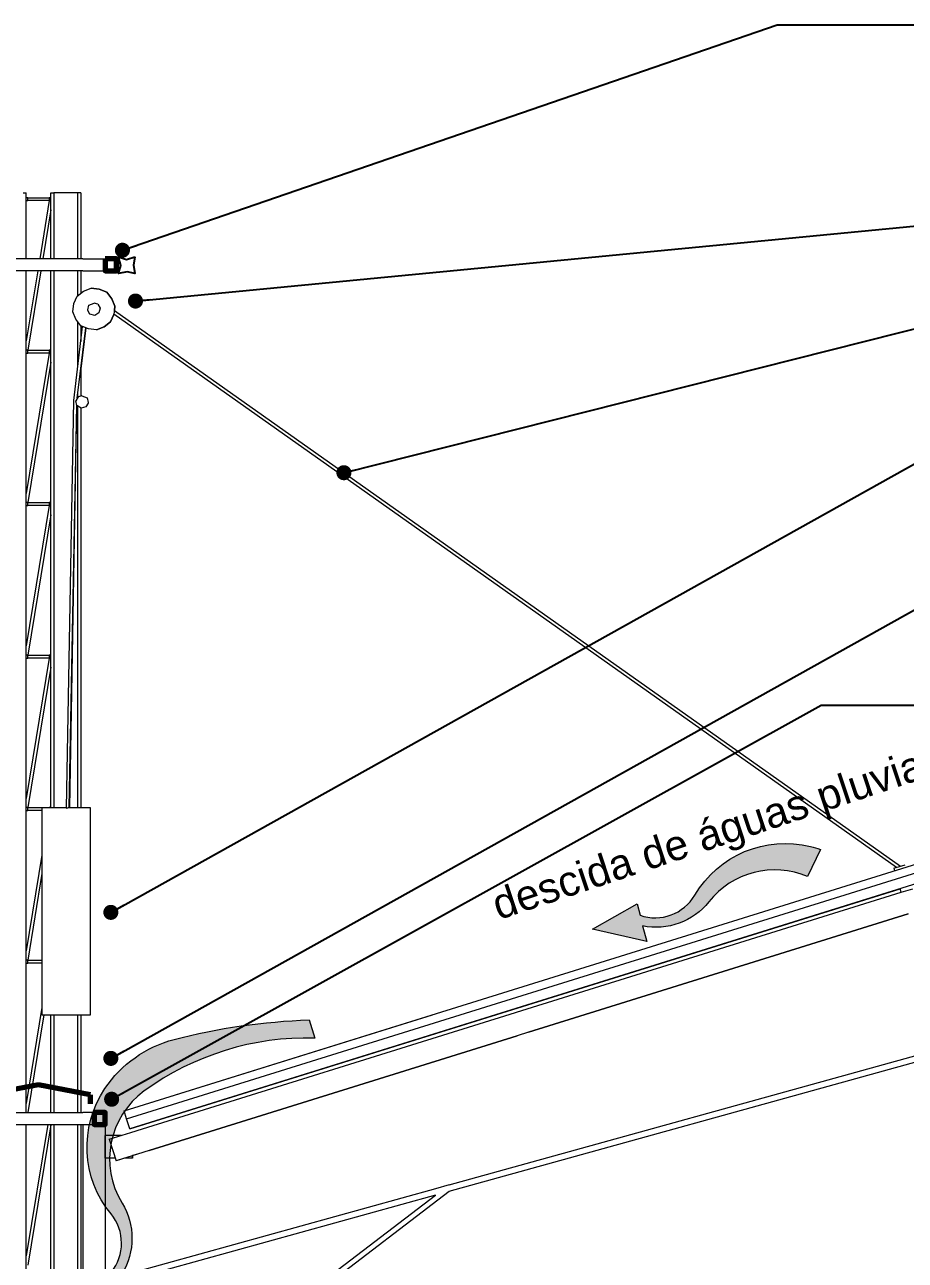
# Model space of a CAD drawing. Header units: millimetres. Extents: x -3 to 106, y -1 to 63.
# Drawn here: x 10.98 to 16.83, y 10.3 to 18.5 of the extents above; entities that cross this region are included whole.
import ezdxf

# ---------------------------------------------------------------- set-up
doc = ezdxf.new("R2010")
doc.units = ezdxf.units.MM
doc.header["$LTSCALE"] = 5
for name, color, linetype, lineweight in [('anotações', 2, 'Continuous', 20), ('cortado', 7, 'Continuous', 70), ('visto', 9, 'Continuous', 15)]:
    doc.layers.add(name, color=color, linetype=linetype, lineweight=lineweight)
doc.layers.add('chuva', color=173, linetype='Continuous', lineweight=20, true_color=0x386aff)
doc.styles.add('Arial', font='arial.ttf')
doc.styles.get("Standard").update_dxf_attribs({"font": 'txt.shx'})
doc.dimstyles.new('ISO-25', dxfattribs={"dimtxt": 2.5, "dimasz": 2.5, "dimexe": 1.25, "dimexo": 0.625, "dimtad": 1, "dimtxsty": 'Standard', "dimcen": 2.5, "dimadec": 0, "dimazin": 0, "dimtfac": 1, "dimtmove": 0, "dimatfit": 3, "dimfxl": 1, "dimarcsym": 0})

msp = doc.modelspace()

# ---------------------------------------------------------------- hatches: boundary and pattern name
at = {"layer": 'chuva'}
h = msp.add_hatch(color=256, dxfattribs=at)
edge = h.paths.add_edge_path()
edge.add_arc((15.96442175963296, 12.33153558422734), 0.5584972964071693, 66.93366638047036, 141.5466892730787)
edge.add_arc((15.17645753034884, 12.95726294776727), 0.4476947131585832, 258.5070625314654, 321.5466892730796, ccw=False)
edge.add_line((15.0872556377956, 12.51854483946187), (15.11505373759345, 12.41555041439709))
edge.add_line((15.11505373759345, 12.41555041439709), (14.75361278906222, 12.49650053026665))
edge.add_line((14.75361278906222, 12.49650053026665), (15.05161556378483, 12.6647423046362))
edge.add_line((15.05161556378483, 12.6647423046362), (15.07027255155817, 12.58862492104847))
edge.add_arc((15.16977169224591, 12.87844386038052), 0.3064230679846977, 251.0518935529962, 329.4440427049394)
edge.add_arc((16.03496174524837, 12.36766915195781), 0.6982881495194764, 76.10778135046951, 149.4440427049392, ccw=False)
edge.add_arc((16.01191497473563, 12.27448720643511), 0.7942778812748137, 71.2225255367149, 76.10778135046911, ccw=False)
edge.add_line((16.26758786200586, 13.02649034964484), (16.18323908569137, 12.84538206705151))
h = msp.add_hatch(color=256, dxfattribs=at)
edge = h.paths.add_edge_path()
edge.add_line((12.87288363876709, 11.89389174084912), (12.90984405471209, 11.77377038902786))
edge.add_arc((12.86068759860271, 9.932208693593324), 1.842217640581308, 88.4709777308502, 125.9972290939399)
edge.add_arc((12.10618593895514, 10.97079675805181), 0.5584972964071693, 125.9972290939399, 211.5198133708072)
edge.add_arc((11.24844807311458, 10.44476623268541), 0.4476947131585841, -31.519813370807128, 31.519813370807128, ccw=False)
edge.add_line((11.63008965261636, 10.21071439871368), (11.73637598154109, 10.20156004289242))
edge.add_line((11.73637598154109, 10.20156004289242), (11.53654136144292, 9.889696923648312))
edge.add_line((11.53654136144292, 9.889696923648312), (11.48052711186995, 10.22729631972325))
edge.add_line((11.48052711186995, 10.22729631972325), (11.55843112461658, 10.21875793140996))
edge.add_arc((11.32021149655722, 10.41149221844892), 0.3064230679846989, 321.0250176507242, 399.4171668026674)
edge.add_arc((12.09639447898853, 11.04944567158071), 0.6982881495194759, 146.0809054481976, 219.4171668026673, ccw=False)
edge.add_arc((12.17604928900623, 10.99588131922298), 0.7942778812748015, 104.6440183259403, 146.0809054481977, ccw=False)
edge.add_arc((12.99852828293062, 7.848251376924186), 4.047590953990492, 91.77885180383902, 104.6440183259403, ccw=False)

# ---------------------------------------------------------------- linework, layer by layer
msp.add_lwpolyline([(11.71559797580845, 16.95984370866622), (11.70516063299493, 16.90449070617455), (11.71559797580845, 16.84907796085816), (11.66423450279883, 16.86170429733317), (11.6068487827638, 16.84907796085816), (11.62175814039833, 16.90294047397015), (11.6068487827638, 16.95984370866622), (11.65989385262651, 16.94200632552097)], close=True)
msp.add_lwpolyline([(16.18323908569137, 12.84538206705151, 0.3375722644112246), (15.52705405293584, 12.67885203824675, -0.2822158345692734), (15.0872556377956, 12.51854483946187), (15.11505373759345, 12.41555041439709), (14.75361278906222, 12.49650053026665), (15.05161556378483, 12.6647423046362), (15.07027255155817, 12.58862492104847, 0.3560453839252472), (15.43364272883036, 12.7226646170745, -0.3313780911407608), (16.20261808139438, 13.04553174327661, -0.0213191787155553), (16.26758786200586, 13.02649034964484)], format="xyb", close=True, dxfattribs=at)
msp.add_lwpolyline([(12.87288363876709, 11.89389174084912), (12.90984405471209, 11.77377038902786, 0.1652183358421173), (11.77793131639637, 11.42264643755033, 0.3915060978776049), (11.63008965261636, 10.67881806665715, -0.2822158345692734), (11.63008965261636, 10.21071439871368), (11.73637598154109, 10.20156004289242), (11.53654136144292, 9.889696923648312), (11.48052711186995, 10.22729631972325), (11.55843112461658, 10.21875793140996, 0.3560453839252472), (11.55693660388203, 10.60605922530058, -0.3313780911407608), (11.51693656332971, 11.43910560503509, -0.1827987523670764), (11.97524572104775, 11.76435726535112, -0.0561939157371175), (12.87288363876709, 11.89389174084912)], format="xyb", dxfattribs=at)
at = {"layer": 'cortado', "linetype": 'ByBlock'}
for p, q in [((11.07509835470752, 11.46284666281994), (10.72971125353752, 11.39768400412994)), ((11.42048533667752, 11.39768400412994), (11.07509835470752, 11.46284666281994)), ((11.42048533667752, 11.33717384558994), (11.42048533667752, 11.39768400412994))]:
    msp.add_line(p, q, dxfattribs=at)
for points in [[(11.51907535304252, 16.94705429297994), (11.51907535304252, 16.86705436927994), (11.59405936707752, 16.86705436927994), (11.59405936707752, 16.94705429297994)], [(11.44407536496252, 11.27992096167994), (11.44407536496252, 11.19992103797994), (11.51905937899752, 11.19992103797994), (11.51905937899752, 11.27992096167994)]]:
    msp.add_lwpolyline(points, close=True, dxfattribs=at)
at = {"layer": 'visto'}
for p, q in [((10.97376032579752, 17.38481941447994), (10.99376042593752, 17.38481941447994)), ((10.99376042593752, 16.94705429297994), (10.99376042593752, 17.38481941447994)), ((11.00376137007752, 17.35287800057994), (10.99376042593752, 17.35287800057994)), ((10.99376042593752, 17.33345260837994), (11.00376137007752, 17.33345260837994)), ((11.00376137007752, 17.35287800057994), (11.14645941961752, 17.35287800057994)), ((11.00376137007752, 17.33345260837994), (11.00376137007752, 17.35287800057994)), ((11.14645941961752, 17.33345260837994), (11.00376137007752, 17.33345260837994)), ((11.14645941961752, 17.33345260837994), (11.08313967273752, 16.94705429297994)), ((11.14645941961752, 17.35287800057994), (11.14645941961752, 17.33345260837994)), ((11.15645833719752, 17.35287800057994), (11.14645941961752, 17.35287800057994)), ((11.14645941961752, 17.33345260837994), (11.15645833719752, 17.33345260837994)), ((11.15645833719752, 17.38481941447994), (11.17645831812752, 17.38481941447994)), ((11.15645833719752, 16.94705429297994), (11.15645833719752, 17.38481941447994)), ((11.17645831812752, 17.38481941447994), (11.17645831812752, 16.94705429297994)), ((11.33645840395752, 17.38481941447994), (11.17645939100752, 17.38481941447994)), ((11.17645939100752, 17.38481941447994), (11.17645939100752, 16.94705429297994)), ((11.33645840395752, 16.94705429297994), (11.33645840395752, 17.38481941447994)), ((11.35645838488752, 17.38481941447994), (11.33645840395752, 17.38481941447994)), ((11.35645838488752, 17.38481941447994), (11.35645838488752, 16.94705429297994)), ((11.15645833719752, 17.27242276827994), (11.10313965365752, 16.94705429297994)), ((11.36902638185752, 16.94705429297994), (10.78116234053752, 16.94705429297994)), ((11.36905832994752, 16.94705429297994), (11.36902638185752, 16.94705429297994)), ((11.36905940283752, 16.94705429297994), (11.59405936707752, 16.94705429297994)), ((11.59405936707752, 16.86705436927994), (11.59405936707752, 16.94705429297994)), ((11.36902638185752, 16.86705436927994), (10.78116234053752, 16.86705436927994)), ((10.99376042593752, 11.27992096167994), (10.99376042593752, 16.86705436927994)), ((11.07002994963752, 16.86705436927994), (10.99376042593752, 16.40163217587994)), ((11.09002993056752, 16.86705436927994), (11.00376137007752, 16.34061470247994)), ((11.15645833719752, 13.30266466361994), (11.15645833719752, 16.86705436927994)), ((11.17645831812752, 16.86705436927994), (11.17645831812752, 13.30266466361994)), ((11.17645939100752, 16.86705436927994), (11.17645939100752, 13.30266466361994)), ((11.33645840395752, 16.70315752027994), (11.33645840395752, 16.86705436927994)), ((11.35645838488752, 16.86705436927994), (11.35645838488752, 16.71868281677994)), ((11.36902638185752, 16.86705436927994), (11.36905832994752, 16.86705436927994)), ((11.36905940283752, 16.86705436927994), (11.59405936707752, 16.86705436927994)), ((11.37509639967752, 16.73315086587994), (11.42548735846752, 16.75322952487994)), ((11.42548735846752, 16.75322952487994), (11.47930534590752, 16.74645080787994)), ((11.47930832613752, 16.74645080787994), (11.42548938501752, 16.75322952487994)), ((11.47930534590752, 16.74645080787994), (11.52913542498752, 16.72501697757994)), ((11.47930536265752, 16.74645094087994), (11.47930641878752, 16.74645080787994)), ((11.47930641878752, 16.74645080787994), (11.52913637865752, 16.72501697757994)), ((11.52913733232752, 16.72501697757994), (11.47930832613752, 16.74645080787994)), ((11.47930884312752, 16.74644976507994), (11.47930832613752, 16.74645080787994)), ((11.52913840521752, 16.72501697757994), (11.47930832613752, 16.74645080787994)), ((11.31081338633752, 16.65005912997994), (11.33224733580752, 16.69988861307994)), ((11.33224733580752, 16.69988861307994), (11.37509639967752, 16.73315086587994)), ((11.41042931784752, 16.63966121897994), (11.44420631636752, 16.65321006997994)), ((11.4700895794718, 16.64654628350253), (11.44420631636752, 16.65321006997994)), ((11.52913542498752, 16.72501697757994), (11.56239839304752, 16.68217029787994)), ((11.52913637865752, 16.72501697757994), (11.56239839304752, 16.68217029787994)), ((11.52913637865752, 16.72501697757994), (11.52913638096752, 16.72501574617994)), ((11.52913733232752, 16.72501697757994), (11.52913685631752, 16.72501636227994)), ((11.52913733232752, 16.72501697757994), (11.52913733466752, 16.72501574607994)), ((11.56240041960752, 16.68217029787994), (11.52913733232752, 16.72501697757994)), ((11.52913840521752, 16.72501697757994), (11.52913786970752, 16.72501628537994)), ((11.52913840781752, 16.72501559227994), (11.52913840521752, 16.72501697757994)), ((11.56240041960752, 16.68217029787994), (11.52913840521752, 16.72501697757994)), ((11.56239839304752, 16.68217029787994), (11.58247633684752, 16.63177814707994)), ((11.56239839304752, 16.68217029787994), (11.58247740973752, 16.63177814707994)), ((11.58247836340752, 16.63177814707994), (11.56240041960752, 16.68217029787994)), ((11.58247931707752, 16.63177814707994), (11.56240041960752, 16.68217029787994)), ((11.30403538454752, 16.59624042727994), (11.31081338633752, 16.65005912997994)), ((11.32411440123752, 16.54584923007994), (11.30403538454752, 16.59624042727994)), ((11.4033461104185, 16.6043305588341), (11.40380533445752, 16.60797538977994)), ((11.41712935675752, 16.58023777227994), (11.4033461104185, 16.6043305588341)), ((11.40380533445752, 16.60797538977994), (11.41042931784752, 16.63966121897994)), ((11.44866235960752, 16.57165470347994), (11.41712935675752, 16.58023777227994)), ((11.47702832926752, 16.58788242557994), (11.44866235960752, 16.57165470347994)), ((11.4700895794718, 16.64654628350253), (11.48561139811752, 16.61941471317994)), ((11.48561139811752, 16.61941471317994), (11.47702832926752, 16.58788242557994)), ((11.57569940794752, 16.57795944437994), (11.55426438559752, 16.52812996127994)), ((11.57569833506752, 16.57795944437994), (11.55426438559752, 16.52812996127994)), ((11.55426641214752, 16.52812996127994), (11.57570036161752, 16.57795944437994)), ((11.55426736582752, 16.52812996127994), (11.57570131529752, 16.57795944437994)), ((11.57569940794752, 16.57795944437994), (11.57569804425752, 16.57795876827994)), ((11.58247633684752, 16.63177814707994), (11.57569833506752, 16.57795944437994)), ((11.57569940794752, 16.57795944437994), (11.57569837062752, 16.57795972667994)), ((11.57581499547752, 16.57887723267994), (11.57569940794752, 16.57795944437994)), ((11.57570036161752, 16.57795944437994), (11.57581587123752, 16.57887661397994)), ((11.57570131529752, 16.57795944437994), (11.57581674699752, 16.57887599537994)), ((16.77377598492752, 12.90684678625994), (11.57581401024752, 16.57887792867994)), ((11.57899765369752, 16.60415670047994), (16.80045861226752, 12.91516018259994)), ((11.58247740973752, 16.63177814707994), (11.57899863891752, 16.60415600437994)), ((11.57899951467752, 16.60415538567994), (11.58247836340752, 16.63177814707994)), ((11.57899969303752, 16.60415680197994), (16.80046719683752, 12.91516285725994)), ((11.57900056879752, 16.60415618327994), (11.58247931707752, 16.63177814707994)), ((11.30912538279752, 16.00610294567994), (11.36851748910752, 16.49820938177994)), ((11.35737641561752, 16.50300159677994), (11.32411440123752, 16.54584923007994)), ((11.33317829367865, 16.02277941862319), (11.38947000873752, 16.48919687707994)), ((11.33645840395752, 16.23257673937994), (11.33645840395752, 16.52994786897994)), ((11.35645838488752, 16.50418419027994), (11.35645838488752, 16.39829100587994)), ((11.38947193527752, 16.48919604837994), (11.35645838488752, 16.21565497307994)), ((11.40720637548752, 16.48156776647994), (11.35737641561752, 16.50300159677994)), ((11.51141532171752, 16.49486770847994), (11.46102436293752, 16.47478904947994)), ((11.51141639460752, 16.49486770847994), (11.46102531660752, 16.47478904947994)), ((11.46102638948752, 16.47478904947994), (11.51141842115752, 16.49486770847994)), ((11.46102734316752, 16.47478904947994), (11.51141842115752, 16.49486770847994)), ((11.55426438559752, 16.52812996127994), (11.51141532171752, 16.49486770847994)), ((11.55426438559752, 16.52812996127994), (11.51141639460752, 16.49486770847994)), ((11.51141842115752, 16.49486770847994), (11.51141779791752, 16.49486879787994)), ((11.51141842115752, 16.49486770847994), (11.55426641214752, 16.52812996127994)), ((11.51141842115752, 16.49486770847994), (11.55426736582752, 16.52812996127994)), ((11.55426641214752, 16.52812996127994), (11.55426438559752, 16.52812995747994)), ((11.55426641214752, 16.52812996127994), (11.55426489161752, 16.52813113767994)), ((11.55426736582752, 16.52812996127994), (11.55426641215752, 16.52812995947994)), ((11.55426736582752, 16.52812996127994), (11.55426665027752, 16.52813051487994)), ((11.46102436293752, 16.47478904947994), (11.40720637548752, 16.48156776647994)), ((11.46102531660752, 16.47478904947994), (11.46102459198752, 16.47478914067994)), ((11.46102557429752, 16.47478915207994), (11.46102638948752, 16.47478904947994)), ((11.46102661854752, 16.47478914067994), (11.46102734316752, 16.47478904947994)), ((11.00376137007752, 16.34061470247994), (10.99376042593752, 16.34061470247994)), ((11.00376137007752, 16.34061470247994), (11.14645941961752, 16.34061470247994)), ((11.00376137007752, 16.32118931037994), (11.00376137007752, 16.34061470247994)), ((11.14645941961752, 16.34061470247994), (11.14645941961752, 16.32118931037994)), ((11.15645833719752, 16.34061470247994), (11.14645941961752, 16.34061470247994)), ((11.14645941961752, 16.32118931037994), (10.99376042593752, 15.38936798282994)), ((10.99376042593752, 16.32118931037994), (11.00376137007752, 16.32118931037994)), ((11.14645941961752, 16.32118931037994), (11.00376137007752, 16.32118931037994)), ((11.15645833719752, 16.26015941157994), (11.00376137007752, 15.32835045081994)), ((11.14645941961752, 16.32118931037994), (11.15645833719752, 16.32118931037994)), ((11.35645838488752, 16.21567176447994), (11.35645838488752, 16.03572158215435)), ((11.26054139841752, 13.30033483725994), (11.30912538279752, 16.00610294567994)), ((11.33784021318786, 16.03092834296852), (11.3223181990253, 16.00379623164656)), ((11.3309010294553, 15.97226394404657), (11.3223181990253, 16.00379623164656)), ((11.33645840395752, 16.02851297332185), (11.33645840395752, 16.04995749797994)), ((11.3637219694653, 16.03759158844657), (11.33784021318786, 16.03092834296852)), ((11.3637219694653, 16.03759158844657), (11.3974980143153, 16.02404273744656)), ((11.3974980143153, 16.02404273744656), (11.4041230705853, 15.99235690824657)), ((11.27931936491752, 13.30431404334994), (11.32981050730205, 15.97627039138944)), ((11.28254135359752, 13.30499687415994), (11.3298351843294, 15.97617973095638)), ((11.3592680719953, 15.95603622194657), (11.3309010294553, 15.97226394404657)), ((11.33645840395752, 13.30266466361994), (11.33645840395752, 15.96908477833339)), ((11.35645838488752, 15.95764353865957), (11.35645838488752, 13.30266466361994)), ((11.3908001211753, 15.96461929074657), (11.3592680719953, 15.95603622194657)), ((11.40456651818423, 15.98868262506217), (11.3908001211753, 15.96461929074657)), ((11.4041230705853, 15.99235690824657), (11.40456651818423, 15.98868262506217)), ((11.00376137007752, 15.32835045081994), (10.99376042593752, 15.32835045081994)), ((11.14645941961752, 15.30892505866994), (10.99376042593752, 14.37710373111994)), ((10.99376042593752, 15.30892505866994), (11.00376137007752, 15.30892505866994)), ((11.00376137007752, 15.32835045081994), (11.14645941961752, 15.32835045081994)), ((11.00376137007752, 15.30892505866994), (11.00376137007752, 15.32835045081994)), ((11.14645941961752, 15.30892505866994), (11.00376137007752, 15.30892505866994)), ((11.14645941961752, 15.32835045081994), (11.14645941961752, 15.30892505866994)), ((11.15645833719752, 15.32835045081994), (11.14645941961752, 15.32835045081994)), ((11.14645941961752, 15.30892505866994), (11.15645833719752, 15.30892505866994)), ((11.15645833719752, 15.24789515990994), (11.00376137007752, 14.31608619910994)), ((11.00376137007752, 14.31608619910994), (10.99376042593752, 14.31608619910994)), ((11.14645941961752, 14.29666080695994), (10.99376042593752, 13.36484126953994)), ((10.99376042593752, 14.29666080695994), (11.00376137007752, 14.29666080695994)), ((11.00376137007752, 14.31608619910994), (11.14645941961752, 14.31608619910994)), ((11.00376137007752, 14.29666080695994), (11.00376137007752, 14.31608619910994)), ((11.14645941961752, 14.29666080695994), (11.00376137007752, 14.29666080695994)), ((11.14645941961752, 14.31608619910994), (11.14645941961752, 14.29666080695994)), ((11.15645833719752, 14.31608619910994), (11.14645941961752, 14.31608619910994)), ((11.14645941961752, 14.29666080695994), (11.15645833719752, 14.29666080695994)), ((11.15645833719752, 14.23563102544994), (11.00376137007752, 13.30382385474994)), ((11.64430435408752, 11.29017772895994), (19.35686059702752, 13.69318285208994)), ((11.66054435480752, 11.23805275183994), (19.37310024012752, 13.64105882865994)), ((19.39392324198752, 13.57422676306994), (11.68136640299752, 11.17122163993994)), ((19.39392514933752, 13.57422676306994), (11.68136842955752, 11.17122163993994)), ((19.39393134821752, 13.57422771674994), (11.68137439001752, 11.17122163993994)), ((19.39393420923752, 13.57422771674994), (11.68137737024752, 11.17122163993994)), ((11.00376137007752, 13.30382385474994), (10.99376042593752, 13.30382385474994)), ((11.00376137007752, 13.30382385474994), (11.14645941961752, 13.30382385474994)), ((11.00376137007752, 13.28439798575994), (11.00376137007752, 13.30382385474994)), ((11.26058323209752, 13.30266466361994), (11.09788032282752, 13.30266466361994)), ((11.09788032282752, 13.30266466361994), (11.09788032282752, 11.92846193534994)), ((11.14645941961752, 13.30382385474994), (11.14645941961752, 13.30266466361994)), ((11.15645833719752, 13.30382385474994), (11.14645941961752, 13.30382385474994)), ((11.26054139841752, 13.30033483725994), (11.27931936491752, 13.30431404334994)), ((11.26054139841752, 13.30033483725994), (11.26376338709752, 13.30101671439994)), ((11.27931936491752, 13.30431404334994), (11.26376338709752, 13.30101671439994)), ((11.4206152632293, 13.30266466361994), (11.27153800160752, 13.30266466361994)), ((11.28254135359752, 13.30499687415994), (11.27931936491752, 13.30431404334994)), ((11.4206152632293, 11.92846193534994), (11.4206152632293, 13.30266466361994)), ((10.99376042593752, 13.28439798575994), (11.00376137007752, 13.28439798575994)), ((11.09788032282752, 13.28439798575994), (11.00376137007752, 13.28439798575994)), ((11.09788032282752, 12.98795191474994), (10.99376042593752, 12.35257710573994)), ((16.75531144846752, 12.90109386664994), (16.83169027079752, 12.92489090186994)), ((11.09788032282752, 12.86590527004994), (11.00376137007752, 12.29155960303994)), ((16.79762301252752, 12.76529243823994), (11.68138035048752, 11.17122163993994)), ((16.79762326923752, 12.76529161429994), (11.68138333071752, 11.17122163993994)), ((16.79762344155752, 12.76529106121994), (11.68138535727752, 11.17122163993994)), ((16.79762369827752, 12.76529023728994), (11.68138833750752, 11.17122163993994)), ((16.79762398297752, 12.76528932351994), (11.68139131773752, 11.17122163993994)), ((16.79762424323752, 12.76528848819994), (11.68139441717752, 11.17122163993994)), ((16.79762446798752, 12.76528776683994), (11.68139632452752, 11.17122163993994)), ((11.68139942396752, 11.17122163993994), (16.79762475623752, 12.76528684167994)), ((11.68140133131752, 11.17122163993994), (16.79762492501752, 12.76528629998994)), ((14.28511639345752, 11.95628776770994), (16.80504937876752, 12.74142494422994)), ((16.80505850626752, 12.74142778815994), (16.79762272782752, 12.76529335199994)), ((16.80504937876752, 12.74142494422994), (16.88142820108752, 12.76522293311994)), ((16.84966941584752, 12.59821596366994), (14.32973738420752, 11.81307783347994)), ((14.32976933229752, 11.81307783347994), (16.84968788993752, 12.59821176555994)), ((11.00376137007752, 12.29155960303994), (10.99376042593752, 12.29155960303994)), ((10.99376042593752, 12.27213373404994), (11.00376137007752, 12.27213373404994)), ((11.00376137007752, 12.29155960303994), (11.09788032282752, 12.29155960303994)), ((11.00376137007752, 12.27213373404994), (11.00376137007752, 12.29155960303994)), ((11.09788032282752, 12.27213373404994), (11.00376137007752, 12.27213373404994)), ((11.09788032282752, 11.97568780540994), (10.99376042593752, 11.34031330156994)), ((11.11014132037752, 11.92846193534994), (11.00386381176752, 11.27992096167994)), ((11.09788032282752, 11.92846193534994), (11.4206152632293, 11.92846193534994)), ((11.15645833719752, 11.27992096167994), (11.15645833719752, 11.92846193534994)), ((11.17645831812752, 11.92846193534994), (11.17645831812752, 11.27992096167994)), ((11.17645939100752, 11.92846193534994), (11.17645939100752, 11.27992096167994)), ((11.33645840395752, 11.27992096167994), (11.33645840395752, 11.92846193534994)), ((11.35645838488752, 11.92846193534994), (11.35645838488752, 11.27992096167994)), ((11.64430638063752, 11.29017868262994), (13.69217772824452, 11.92823469147994)), ((11.76518334854852, 11.17115202170994), (14.20873840559752, 11.93249073249994)), ((13.80303343046752, 10.79857673865994), (17.98612447489752, 11.95862379294994)), ((13.80303343046752, 10.75632992011994), (17.98612447489752, 11.91637697440994)), ((14.20873840559752, 11.93249073249994), (14.28511639345752, 11.95628776770994)), ((14.32973738420752, 11.81307783347994), (14.25335832346752, 11.78928079825994)), ((14.32976650533752, 11.81308690677994), (14.32976933229752, 11.81307783347994)), ((14.32992616104752, 11.81313665088994), (14.32976933229752, 11.81307783347994)), ((14.25335832346752, 11.78928079825994), (11.80980338562752, 11.02794161063994)), ((11.80983539332152, 11.02794161063994), (14.25339039076752, 11.78928079825994)), ((14.25338755329752, 11.78928990524994), (14.25339039076752, 11.78928079825994)), ((10.72972031343752, 11.39768400412994), (11.07510741461752, 11.46284666281994)), ((11.01188535817752, 11.45091771216994), (10.99376042593752, 11.44749816126994)), ((10.99376042593752, 11.44749646916994), (11.01188507223752, 11.45091596730994)), ((11.03252311881752, 11.45480965772994), (11.07512231577752, 11.46284666281994)), ((11.07511337507752, 11.46284666281994), (11.03252340452752, 11.45481140120994)), ((11.07509835470752, 11.46284666281994), (11.07510741461752, 11.46284666281994)), ((11.07510741461752, 11.46284666281994), (11.42049439657752, 11.39768400412994)), ((11.15645833719752, 11.44749966284994), (11.07511337507752, 11.46284666281994)), ((11.07511337507752, 11.46284666281994), (11.07512231577752, 11.46284666281994)), ((11.07512231577752, 11.46284666281994), (11.15645833719752, 11.44750135494994)), ((11.17645831812752, 11.44372804688994), (11.17645939100752, 11.44372784447994)), ((11.17645939100752, 11.44372615107994), (11.17645831812752, 11.44372635348994)), ((11.35645838488752, 11.40976822941994), (11.42050941694752, 11.39768400412994)), ((11.42050035704752, 11.39768400412994), (11.35645838488752, 11.40976652429994)), ((11.42049439657752, 11.39768400412994), (11.42048533667752, 11.39768400412994)), ((11.42049439657752, 11.33717384558994), (11.42048533667752, 11.33717384558994)), ((11.42049439657752, 11.39768400412994), (11.42049439657752, 11.33717384558994)), ((11.42050941694752, 11.39768400412994), (11.42050035704752, 11.39768400412994)), ((11.42050035704752, 11.33717384558994), (11.42050035704752, 11.39768400412994)), ((11.42050941694752, 11.33717384558994), (11.42050035704752, 11.33717384558994)), ((11.42050941694752, 11.39768400412994), (11.42050941694752, 11.33717384558994)), ((10.78116234053752, 11.27992096167994), (11.36902638185752, 11.27992096167994)), ((11.36902638185752, 11.27992096167994), (11.36905832994752, 11.27992096167994)), ((11.51905937899752, 11.27992096167994), (11.36905940283752, 11.27992096167994)), ((11.51905937899752, 11.27992096167994), (11.51905937899752, 11.12695160132994)), ((11.66054435480752, 11.23805275183994), (11.64430435408752, 11.29017772895994)), ((11.64430638063752, 11.29017868262994), (11.64434993513752, 11.29019193066994)), ((11.68136640299752, 11.17122163993994), (11.66054435480752, 11.23805275183994)), ((10.78116234053752, 11.19992103797994), (11.36902638185752, 11.19992103797994)), ((10.99376042593752, 7.393552806199938), (10.99376042593752, 11.19992103797994)), ((11.13663533200752, 11.19992103797994), (10.99376042593752, 10.32805048036994)), ((11.15645833719752, 11.19884107271994), (11.00376137007752, 10.26703300696994)), ((11.15645833719752, 6.104580845658939), (11.15645833719752, 11.19992103797994)), ((11.17645831812752, 11.19992103797994), (11.17645831812752, 6.104580845658939)), ((11.17645939100752, 11.19992103797994), (11.17645939100752, 6.104580845658939)), ((11.33645840395752, 6.104580845658939), (11.33645840395752, 11.19992103797994)), ((11.35645838488752, 11.19992103797994), (11.35645838488752, 6.104580845658939)), ((11.36902638185752, 11.19992103797994), (11.36902638185752, 9.905926849669939)), ((11.36902638185752, 11.19992103797994), (11.51902635801752, 11.19992103797994)), ((11.51902635801752, 11.19992103797994), (11.51902635801752, 9.905926849669939)), ((11.68136825022752, 11.17122221547994), (11.68136842955752, 11.17122163993994)), ((11.68145340882752, 11.17124874838994), (11.68136842955752, 11.17122163993994)), ((11.68137385114752, 11.17122336942994), (11.68137439001752, 11.17122163993994)), ((11.68162432604752, 11.17130136972994), (11.68137439001752, 11.17122163993994)), ((11.68137710081752, 11.17122250467994), (11.68137737024752, 11.17122163993994)), ((11.68150234014752, 11.17126150543994), (11.68137737024752, 11.17122163993994)), ((11.68138008102752, 11.17122250467994), (11.68138035048752, 11.17122163993994)), ((11.68150532070752, 11.17126150553994), (11.68138035048752, 11.17122163993994)), ((11.68138306126752, 11.17122250467994), (11.68138333071752, 11.17122163993994)), ((11.68150829994752, 11.17126150522994), (11.68138333071752, 11.17122163993994)), ((11.68138517405752, 11.17122222795994), (11.68138535727752, 11.17122163993994)), ((11.68147033679752, 11.17124874847994), (11.68138535727752, 11.17122163993994)), ((11.68138806806752, 11.17122250467994), (11.68138833750752, 11.17122163993994)), ((11.68151330773752, 11.17126150553994), (11.68138833750752, 11.17122163993994)), ((11.68139104829752, 11.17122250467994), (11.68139131773752, 11.17122163993994)), ((11.68151628796752, 11.17126150553994), (11.68139131773752, 11.17122163993994)), ((11.68139413696752, 11.17122253926994), (11.68139441717752, 11.17122163993994)), ((11.68139615574752, 11.17122218161994), (11.68139632452752, 11.17122163993994)), ((11.68147630573752, 11.17124715399994), (11.68139632452752, 11.17122163993994)), ((11.68139914375752, 11.17122253926994), (11.68139942396752, 11.17122163993994)), ((11.68139942396752, 11.17122163993994), (11.68152939222752, 11.17126309991994)), ((11.68140133131752, 11.17122163993994), (11.68140115887752, 11.17122219336994)), ((11.68140133131752, 11.17122163993994), (11.68148131210752, 11.17124715386994)), ((11.68880434740752, 11.14735403281994), (11.76518334854852, 11.17115202170994)), ((11.51902635801752, 11.12695160132994), (11.51903339136752, 11.12695160132994)), ((11.62332788840752, 11.12695160132994), (11.51903339136752, 11.12695160132994)), ((11.51903339136752, 10.97695198279994), (11.51903339136752, 11.12695160132994)), ((11.54560037363752, 11.10273399573994), (11.68880488537752, 11.14735230618994)), ((11.54560037363752, 11.10273399573994), (11.59022041071752, 10.95952406150994)), ((11.73343034494752, 11.00414362174994), (11.59022041071752, 10.95952406150994)), ((11.73345132578752, 11.00414362174994), (11.69903238523752, 10.99341979871994)), ((11.69903238523752, 10.99342633565994), (11.69903238523752, 10.97695198279994)), ((11.69905336607752, 10.97695198279994), (11.69905336607752, 10.99343287260994)), ((11.80980338562752, 11.02794161063994), (11.73342438448752, 11.00414362174994)), ((11.73342981752752, 11.00414531455994), (11.73343034494752, 11.00414362174994)), ((11.73344129038752, 11.00414888924994), (11.73345132578752, 11.00414362174994)), ((11.73344894180752, 11.00415127325994), (11.73345132578752, 11.00414362174994)), ((11.80983256108752, 11.02795070084994), (11.80983539332152, 11.02794161063994)), ((11.51903339136752, 10.97695198279994), (11.51902635801752, 10.97695198279994)), ((11.58479037893752, 10.97695198279994), (11.51903339136752, 10.97695198279994)), ((11.51905937899752, 10.97695198279994), (11.51905937899752, 10.26897802573994)), ((11.59023953504752, 10.95953002002994), (11.59024139154752, 10.95952406150994)), ((11.64617765468752, 10.97695198279994), (11.59024139154752, 10.95952406150994)), ((11.69903238523752, 10.97695198279994), (11.64615667384752, 10.97695198279994)), ((11.69903238523752, 10.97695198279994), (11.69905336607752, 10.97695198279994)), ((11.35645838488752, 8.894319577439939), (13.80303343046752, 10.75632992011994)), ((13.71137835491952, 10.77315893393994), (11.69904239882752, 10.21510162574994)), ((13.80303343046752, 10.79857673865994), (13.71137835491952, 10.77315893393994)), ((11.35645838488752, 8.936589215509938), (13.71137835491952, 10.73091163855994)), ((13.71137835491952, 10.73091163855994), (11.69904239882752, 10.17285385352994))]:
    msp.add_line(p, q, dxfattribs=at)
at = {"layer": 'visto', "linetype": 'ByBlock'}
msp.add_line((16.75531144846752, 12.90109386664994), (16.76055892017369, 12.88425180067857), dxfattribs=at)

# ---------------------------------------------------------------- texts
at = {"layer": 'chuva', "insert": (14.06713052900909, 12.74626858097336), "char_height": 0.2, "width": 5.435991662713143, "attachment_point": 1, "rotation": 18.428309008700037, "style": 'Arial'}
msp.add_mtext('descida de águas pluviais', dxfattribs=at)

# ---------------------------------------------------------------- leaders
at = {"layer": 'anotações', "annotation_type": 0, "has_hookline": 1, "hookline_direction": 1, "horizontal_direction": (-1, 0, 0)}
for points in [[(11.63271634730778, 17.00400916600649), (15.98023822154928, 18.50128628809795), (19.59290231523618, 18.50128628809795)], [(11.71941587210445, 16.66669787617301), (18.09513018617578, 17.28028866052026), (21.70779427986268, 17.28028866052026)], [(13.10342235452178, 15.5271442641605), (18.09513018617578, 16.78681386877408), (21.84562403588973, 16.78681386877408)], [(11.55573161230858, 12.60826626503552), (18.09513018617578, 16.25809087761745), (21.89357732243865, 16.25809087761745)], [(11.55573161230858, 11.63894078124838), (18.09513018617578, 15.28876539383031), (20.24186623997551, 15.28876539383031)], [(11.56112592078858, 11.36760437197073), (16.27203919130252, 13.98458201564397), (19.59290231523618, 13.98458201564397)]]:
    msp.add_leader(points, dimstyle='ISO-25', override={"dimasz": 0.1, "dimtad": 0, "dimldrblk": 'Dot'}, dxfattribs=at)

doc.saveas('drawing.dxf')
